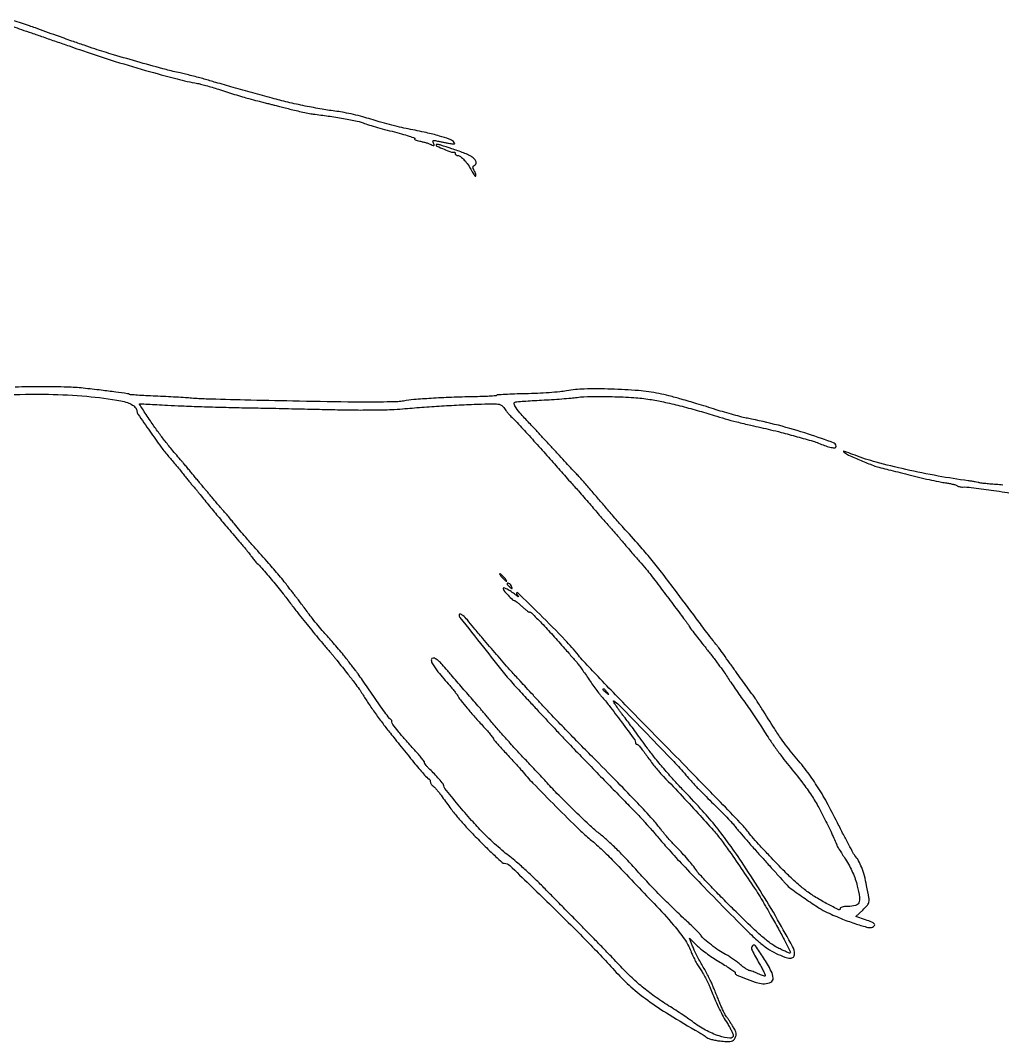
# Model space of a CAD drawing. Extents: x 3889 to 5842, y 228 to 1992.
# Drawn here: x 4537 to 5049, y 333 to 865 of the extents above; entities that cross this region are included whole.
import ezdxf

# ---------------------------------------------------------------- set-up
doc = ezdxf.new("R2010")
doc.units = 0

msp = doc.modelspace()

# ---------------------------------------------------------------- linework, layer by layer
for points in [[(4533.171875, 862.373995, 0.002336), (4537.754381, 860.737566, 0.001574), (4543, 858.91045, -0.000188), (4549.006132, 856.837083, -0.000124), (4555.9125, 854.448124, -0.000125), (4562.629277, 852.121007, -0.000241), (4568, 850.255847, 0.00782), (4584.459907, 844.817739, 0.006161), (4602.441884, 839.429503, 0.00595), (4618.902759, 834.92854, 0.021636), (4629.5, 832.650486, -0.021458), (4631.150456, 832.296309, -0.00464), (4633.96875, 831.535778, -0.004833), (4637.217186, 830.592799, -0.004603), (4640.5, 829.572287, 0.000671), (4648.849764, 826.904443, 0.004548), (4652.993108, 825.628102, 0.006993), (4656.404385, 824.662881, 0.002971), (4661, 823.460921, 0.000305), (4663.59871, 822.799406, 0.000372), (4666.03125, 822.183699, 0.000311), (4668.077982, 821.668623, 0.002636), (4669, 821.44236, -0.00245), (4669.963044, 821.206409, -0.000213), (4672.409375, 820.593212, -0.00028), (4675.326669, 819.858904, -0.000218), (4678.5, 819.056789, 0.006119), (4681.892819, 818.241672, 0.005296), (4685.471875, 817.467778, 0.005335), (4688.729919, 816.835485, 0.015467), (4691, 816.492197, -0.007781), (4698.692468, 815.449579, -0.006941), (4706.64862, 814.131634, -0.004222), (4713.802865, 812.781793, -0.074253), (4716.018225, 811.990246, 0.049304), (4717.287793, 811.464121, 0.003081), (4721.185104, 810.308842, 0.004528), (4725.85737, 809.000853, 0.003343), (4731.050516, 807.634826, -0.005687), (4736.023462, 806.301769, -0.010904), (4739.975376, 805.100545, -0.008528), (4742.88166, 804.092227, -0.700382), (4742.880927, 803.755099, 0.440048), (4742.771625, 803.492962, 0.173917), (4743.080647, 803.179608, 0.04809), (4744.052401, 802.822838, 0.017015), (4745.5, 802.496498, -0.013151), (4747.170893, 802.133362, -0.011776), (4748.883604, 801.670667, -0.011899), (4750.401751, 801.182349, -0.035716), (4751.40163, 800.752041, 0.015471), (4752.440723, 800.254114, 0.243694), (4752.820638, 800.277754, 0.337082), (4752.94157, 800.580227, 0.024132), (4752.640326, 801.494911, -0.04459), (4752.391581, 802.368872, -0.287868), (4752.551042, 802.777075, -0.197851), (4753.060467, 802.905605, -0.02304), (4754.238696, 802.67952, 0.00773), (4755.379467, 802.424191, 0.002779), (4757.010742, 802.094919, 0.002756), (4758.802797, 801.753794, 0.003265), (4760.5, 801.451856, 0.005549), (4762.856964, 801.075279, 0.113659), (4763.570486, 801.131773, 0.51159), (4763.676817, 801.452975, 0.042151), (4763, 802.239895, 0.109487), (4760.814724, 803.604236, 0.016115), (4755.814995, 805.193596, 0.014605), (4748.86866, 806.940321, 0.00626), (4739.5, 808.884597, -0.009507), (4734.986415, 809.851915, -0.005699), (4729.661862, 811.163558, -0.005705), (4724.391464, 812.590097, -0.009882), (4720.051019, 813.911422, 0.013199), (4715.823696, 815.167732, 0.008787), (4710.919516, 816.393392, 0.008849), (4706.115823, 817.415426, 0.017078), (4702.233834, 818.033075, -0.011709), (4694.560003, 819.169697, -0.007495), (4685.703164, 820.831327, -0.007395), (4676.68523, 822.802823, -0.009645), (4668.5, 824.886859, -0.000761), (4658.379951, 827.689024, -0.000733), (4648.140565, 830.557213, -0.000742), (4639.065524, 833.128145, -0.002348), (4633, 834.887047, 0.006006), (4630.075336, 835.712, 0.003802), (4626.646875, 836.606842, 0.003817), (4623.26514, 837.434658, 0.007032), (4620.5, 838.048271, -0.014998), (4613.16018, 839.800189, -0.002694), (4599.60691, 843.546583, -0.003068), (4585.766625, 847.544564, -0.008275), (4576.000871, 850.607203, -0.002642), (4570.412842, 852.494616, -0.001783), (4564.056715, 854.704324, -0.001329), (4556.022487, 857.553593, -0.000527), (4545, 861.508731, 0.005699), (4541.874029, 862.594041, 0.002597), (4537.765625, 863.944491, 0.002571), (4533.420902, 865.323026, 0.003534)], [(4528.119674, 670.210327, -0.014462), (4551.778734, 670.505611, -0.017496), (4571.797168, 669.475148, -0.024099), (4589.639794, 667.058791, -0.035353), (4593.013028, 666.184972, -0.060436), (4595.635234, 664.934837, -0.080054), (4597.336742, 663.426268, -0.161892), (4597.968197, 661.772108, 0.140708), (4598.505291, 660.168812, 0.001767), (4604.703885, 651.230833, 0.005407), (4610.634564, 642.935913, 0.021915), (4614.517489, 638.08827, -0.004134), (4616.340933, 635.970693, -0.002346), (4618.514743, 633.379054, -0.002342), (4620.680616, 630.74715, -0.003861), (4622.48358, 628.5, 0.001775), (4624.036307, 626.548111, 0.002509), (4625.433843, 624.821875, 0.001438), (4626.62436, 623.374856, 0.035428), (4626.982182, 623, -0.031604), (4627.321801, 622.649613, -0.002282), (4628.193689, 621.61875, -0.003192), (4629.220832, 620.377003, -0.002408), (4630.334121, 619, 0.002471), (4635.204384, 612.977624, 0.002473), (4640.132331, 607.005671, 0.002235), (4645.551857, 600.562553, 0.001412), (4651.929525, 593.091639, -0.003763), (4653.737164, 590.953864, -0.003805), (4655.505724, 588.796915, -0.003708), (4657.017128, 586.896044, -0.015441), (4657.883634, 585.716198, 0.011032), (4658.548207, 584.794382, 0.009569), (4659.284324, 583.857258, 0.00967), (4659.983656, 583.034219, 0.027657), (4660.511036, 582.5, -0.031308), (4663.06076, 579.879232, -0.003258), (4668.613619, 573.320623, -0.004389), (4674.189333, 566.527006, -0.011337), (4678.05711, 561.5, 0.010075), (4681.81499, 556.590239, 0.002363), (4688.309053, 548.529207, 0.002222), (4694.851246, 540.559146, 0.012389), (4698.483097, 536.389251, -0.010493), (4699.040148, 535.754549, -0.002152), (4699.995206, 534.609191, -0.002264), (4701.093398, 533.268274, -0.002127), (4702.20271, 531.889251, -0.001215), (4708.018421, 524.559762, -0.004741), (4711.56035, 519.985027, -0.00753), (4713.920346, 516.777246, -0.017894), (4715.551822, 514.305717, 0.010531), (4718.638094, 509.477169, 0.007064), (4722.358678, 504.084233, 0.006955), (4726.32599, 498.665209, 0.008667), (4730.16761, 493.747844, -0.000303), (4732.601404, 490.737702, -0.000135), (4735.807718, 486.764992, -0.000133), (4739.200254, 482.55694, -0.00018), (4742.26548, 478.75, 0.005493), (4745.025018, 475.39631, 0.008523), (4747.48638, 472.570312, 0.003642), (4749.628092, 470.228859, 0.208609), (4750.152756, 470, -0.167261), (4750.475975, 469.888764, -0.09508), (4750.751122, 469.573971, -0.075901), (4750.937134, 469.104439, -0.056481), (4751, 468.54969, 0.082048), (4751.10144, 467.935673, 0.055181), (4751.403371, 467.2905, 0.054162), (4751.847919, 466.713164, 0.069875), (4752.373177, 466.29969, -0.068816), (4753.076789, 465.748218, -0.012864), (4754.188049, 464.53822, -0.013554), (4755.421058, 463.04444, -0.012024), (4756.623177, 461.426164, 0.006516), (4761.232746, 455.075888, 0.013138), (4765.060354, 450.216657, 0.013263), (4769.114401, 445.594311, 0.006777), (4774.432269, 440, 0.003686), (4780.421209, 433.958111, 0.008916), (4784.958242, 429.60602, 0.005572), (4788.498929, 426.401371, 0.183126), (4789.558064, 426, -0.194213), (4792.398414, 424.853489, -0.001153), (4813.07008, 404.824602, -0.005326), (4832.755274, 385.250645, -0.010307), (4848, 369.113411, 0.027415), (4855.637163, 361.563875, 0.024339), (4864.35322, 354.570965, 0.01904), (4875.526819, 347.099357, 0.008123), (4891, 337.927527, -0.009584), (4892.079714, 337.283248, -0.006944), (4893.257986, 336.526261, -0.007018), (4894.357247, 335.775864, -0.015181), (4895.176122, 335.161871, 0.088832), (4896.194925, 334.609872, 0.019577), (4898.113404, 334.057814, 0.019773), (4900.413444, 333.587982, 0.017884), (4902.821676, 333.282453, 0.009631), (4906.329384, 333.032391, 0.069215), (4908.015787, 333.178292, 0.13622), (4909.072815, 333.749293, 0.078496), (4909.95226, 334.910796, 0.065012), (4910.439124, 336.198182, 0.102902), (4910.470424, 337.373176, 0.071612), (4910.012467, 338.748515, 0.018794), (4908.891791, 340.790214, 0.005731), (4907.951365, 342.320523, 0.005492), (4906.962922, 343.850875, 0.005448), (4906.061444, 345.181763, 0.019645), (4905.44515, 346, -0.048078), (4904.838456, 346.908575, -0.009208), (4903.93171, 348.675, -0.009736), (4902.948026, 350.784351, -0.008827), (4902.013256, 353, 0.000206), (4901.049846, 355.398166, 0.000151), (4899.978559, 358.059375, 0.000152), (4898.962339, 360.57938, 0.000338), (4898.18564, 362.5, 0.016919), (4897.317961, 364.449229, 0.006574), (4895.991758, 367.0875, 0.006499), (4894.479372, 369.909769, 0.008008), (4892.993043, 372.5, -0.009297), (4891.50789, 375.103715, -0.00739), (4889.999012, 377.966982, -0.00748), (4888.679088, 380.66315, -0.018543), (4887.816389, 382.685471), (4886.211586, 386.870941), (4890.355793, 382.838531, 0.026194), (4892.483167, 380.975122, 0.010647), (4895.559202, 378.657595, 0.010501), (4898.979137, 376.300841, 0.013166), (4902.25, 374.268093, -0.006546), (4905.220528, 372.476065, -0.010239), (4907.723437, 370.849123, -0.004725), (4909.783035, 369.42089, -0.243399), (4910, 369.001596, 0.298556), (4910.843644, 367.714662, 0.011779), (4916.317647, 365.485555, 0.019001), (4921.858279, 363.617675, 0.081363), (4925.30594, 363.185186, 0.110478), (4928.627787, 364.060479, 0.291668), (4929.808034, 366.095767, 0.114045), (4928.785024, 369.803762, 0.015797), (4924.734702, 376.75, 0.016268), (4920.564122, 382.951724, 0.507611), (4918.97867, 382.962516, 0.284777), (4918.785972, 380.654574, 0.014641), (4922.541789, 373.793386, -0.008773), (4923.864888, 371.44225, -0.014022), (4924.902336, 369.384576, -0.00781), (4925.678766, 367.661361, -0.307449), (4925.604119, 367.270786, -0.252921), (4925.251007, 367.165433, -0.022499), (4924.320811, 367.403442, -0.025068), (4923.175719, 367.815747, -0.016752), (4921.908692, 368.395664, 0.013156), (4920.591921, 369.009841, 0.014797), (4919.294795, 369.528726, 0.014153), (4918.170939, 369.904449, 0.073716), (4917.526361, 370, -0.130857), (4916.863061, 370.176619, -0.015365), (4915.548179, 370.98495, -0.017567), (4914.020251, 372.068978, -0.013539), (4912.429999, 373.353021, 0.014529), (4910.669705, 374.768614, 0.01043), (4908.626312, 376.250262, 0.010547), (4906.62033, 377.5801, 0.022251), (4905, 378.507469, -0.028208), (4901.483475, 380.576059, -0.017256), (4897.572663, 383.383658, -0.016724), (4894.072693, 386.275816, -0.054286), (4892.048773, 388.5, 0.033131), (4891.133813, 389.594998, 0.005727), (4889.245186, 391.528125, 0.006208), (4886.970725, 393.74764, 0.005518), (4884.551624, 396, -0.008249), (4878.447449, 401.745986, -0.00549), (4871.633897, 408.522313, -0.005327), (4864.676458, 415.747789, -0.005931), (4858.122404, 422.868487, 0.006765), (4852.611938, 428.83537, 0.009778), (4847.569451, 433.945481, 0.011014), (4842.894189, 438.305104, 0.015227), (4838.5, 441.991269, -0.022524), (4833.853923, 446.005656, -0.003932), (4825.505054, 454.028572, -0.004528), (4817.062899, 462.420425, -0.011652), (4811.161746, 468.678823, 0.002889), (4809.092284, 470.952097, 0.001387), (4806.411964, 473.846279, 0.001375), (4803.598356, 476.850926, 0.001965), (4801.084292, 479.5, -0.00421), (4795.915766, 484.995287, -0.003991), (4790.746864, 490.674814, -0.004109), (4785.848733, 496.23515, -0.005487), (4781.5, 501.367097, 0.000653), (4779.894182, 503.299699, 0.000783), (4778.377208, 505.114744, 0.000671), (4777.094287, 506.640707, 0.005195), (4776.48624, 507.346958, -0.001626), (4773.686063, 510.552816, -0.000218), (4767.820643, 517.318203, -0.000146), (4761.790143, 524.284236, -0.0032), (4760.042859, 526.33009, 0.008036), (4757.182435, 529.614437, 0.028966), (4755.210046, 531.566781, 0.046607), (4753.705735, 532.66182, 0.134829), (4752.474425, 533, 0.412453), (4751.514616, 532.045947, 0.137481), (4752.094118, 529.929291, 0.037449), (4754.979697, 525.847304, 0.00649), (4761.096323, 518.632216, -0.006117), (4762.53942, 516.932532, -0.00663), (4763.901682, 515.242568, -0.006278), (4765.0311, 513.764964, -0.031784), (4765.596323, 512.895674, 0.039599), (4767.041905, 510.746598, 0.006518), (4770.206877, 506.867223, 0.006845), (4774.194062, 502.238297, 0.00498), (4778.749618, 497.195741, -0.005446), (4780.761464, 494.964642, -0.008258), (4782.457273, 492.977111, -0.003892), (4783.84819, 491.264331, -0.170038), (4783.999618, 490.832723, 0.175829), (4784.156611, 490.400858, 0.003519), (4785.68895, 488.595605, 0.007908), (4787.546296, 486.506177, 0.005174), (4789.75, 484.15403, -0.003802), (4792.181982, 481.572461, -0.003144), (4794.734893, 478.785959, -0.003174), (4797.04421, 476.200495, -0.008504), (4798.64538, 474.321308, 0.020615), (4804.461351, 467.821131, 0.003247), (4816.502407, 455.591247, 0.002938), (4828.734826, 443.4706, 0.025849), (4834.444537, 438.429906, -0.014863), (4836.840491, 436.406558, -0.00566), (4840.06196, 433.451285, -0.0056), (4843.491906, 430.15949, -0.00683), (4846.624287, 427, -0.001837), (4867.745255, 404.944429, -0.012469), (4877.869896, 393.747369, -0.025495), (4883.584971, 386.371803, -0.061358), (4886.804285, 380.272961, 0.018825), (4887.744409, 378.054106, 0.0111), (4889.024226, 375.474938, 0.011097), (4890.418972, 372.951971, 0.018619), (4891.714407, 370.905927, -0.018176), (4893.035518, 368.823413, -0.009894), (4894.512073, 366.178616, -0.009846), (4895.909032, 363.426498, -0.015387), (4896.990433, 361, 0.003951), (4899.784075, 354.325011, 0.011268), (4901.868937, 349.74052, 0.014955), (4903.784225, 346.05486, 0.014005), (4905.956718, 342.407197, -0.011319), (4907.122083, 340.474208, -0.014333), (4908.106036, 338.634959, -0.012381), (4908.84033, 337.066321, -0.103631), (4909, 336.304219, -0.444961), (4907.260752, 334.736787, -0.054688), (4901.624744, 335.956298, -0.04301), (4894.455206, 339.058153, -0.039348), (4887.692079, 343.421292, 0.012733), (4885.8372, 344.762774, 0.002989), (4882.663292, 346.909549, 0.003077), (4878.981715, 349.335129, 0.003021), (4875.247926, 351.730319, -0.013352), (4867.814045, 356.718815, -0.019393), (4861.556754, 361.540269, -0.018509), (4855.48226, 367.001739, -0.010753), (4848.583532, 373.975783, 0.001767), (4845.22937, 377.490719, 0.000868), (4840.937038, 381.941591, 0.000861), (4836.46256, 386.549333, 0.001254), (4832.5, 390.59552, -0.000185), (4828.202905, 394.964574, -0.000085), (4822.61875, 400.648385, -0.000085), (4816.751946, 406.623952, -0.000118), (4811.5, 411.977594, 0.006787), (4806.392306, 417.047127, 0.00611), (4800.96875, 422.159342, 0.006133), (4795.993393, 426.624169, 0.019184), (4792.5, 429.45342, -0.014099), (4789.303768, 431.988629, -0.007282), (4785.445198, 435.327603, -0.007232), (4781.574571, 438.87862, -0.010877), (4778.313439, 442.095563, -0.012474), (4772.55502, 448.332592, -0.006217), (4765.562807, 456.49823, -0.001695), (4758.509288, 465.004302, -0.173954), (4758, 466.423861, 0.170146), (4757.680551, 467.335431, 0.007884), (4755.562133, 469.9027, 0.013787), (4753.140109, 472.591546, 0.017432), (4750.75, 474.933042, -0.018335), (4749.695093, 475.970233, -0.023001), (4748.79994, 477.009147, -0.02206), (4748.142734, 477.92759, -0.138603), (4747.973201, 478.472684, 0.153), (4747.758493, 479.100085, 0.008013), (4746.457307, 480.813851, 0.012048), (4744.804669, 482.818191, 0.00842), (4742.850341, 485, -0.00588), (4737.910316, 490.458983, -0.011902), (4734.176745, 494.891889, -0.009033), (4731.445806, 498.42448, -0.161389), (4731, 499.769659, 0.072175), (4730.93738, 500.201205, 0.06317), (4730.753707, 500.618796, 0.06594), (4730.482166, 500.959971, 0.097424), (4730.161556, 501.166667, -0.138383), (4729.644226, 501.562744, -0.001904), (4727.255937, 504.780208, -0.005193), (4724.526573, 508.568336, -0.003373), (4721.447478, 513, 0.000607), (4718.372127, 517.478963, 0.000886), (4715.651803, 521.415625, 0.000424), (4713.328216, 524.759385, 0.015875), (4712.77692, 525.5, -0.003823), (4712.269632, 526.148272, -0.000326), (4710.982246, 527.821875, -0.000432), (4709.449576, 529.820607, -0.000334), (4707.783668, 532, 0.008373), (4705.772857, 534.544745, 0.004241), (4703.160635, 537.684417, 0.004211), (4700.408346, 540.880967, 0.006264), (4697.941205, 543.627803, -0.008484), (4695.410867, 546.470278, -0.004885), (4692.455712, 549.974272, -0.004879), (4689.555801, 553.552258, -0.008131), (4687.192996, 556.627803, 0.000733), (4685.177671, 559.332966, 0.000988), (4683.345233, 561.775042, 0.00067), (4681.800631, 563.819364, 0.010692), (4681.261649, 564.5, -0.007785), (4680.752024, 565.135933, -0.000802), (4679.575231, 566.657203, -0.000999), (4678.179643, 568.4748, -0.000798), (4676.68236, 570.439414, 0.008192), (4674.810951, 572.821031, 0.003395), (4672.206793, 575.981588, 0.003357), (4669.369479, 579.331887, 0.004324), (4666.715173, 582.370191, -0.000504), (4659.054271, 591.005355, -0.002409), (4654.709341, 595.960701, -0.004076), (4651.63743, 599.557234, -0.00486), (4648.801684, 603, 0.003388), (4647.203338, 604.952169, 0.002476), (4645.402877, 607.099314, 0.002501), (4643.676485, 609.116987, 0.005524), (4642.333973, 610.635962, -0.004803), (4641.03316, 612.103483, -0.002561), (4639.45123, 613.941999, -0.002549), (4637.854638, 615.836376, -0.003969), (4636.5, 617.486865, 0.001936), (4635.241415, 619.033098, 0.001803), (4633.940625, 620.606993, 0.001796), (4632.774321, 621.997664, 0.006107), (4632, 622.891852, -0.00602), (4631.192802, 623.823678, -0.001431), (4629.871859, 625.395293, -0.001472), (4628.36461, 627.209856, -0.001453), (4626.861647, 629.040949, 0.001312), (4625.332146, 630.905447, 0.001196), (4623.745202, 632.820295, 0.001196), (4622.318766, 634.524802, 0.003887), (4621.361647, 635.645161, -0.004297), (4616.140486, 641.766955, -0.009034), (4612.212966, 646.62872, -0.010082), (4608.744482, 651.274915, -0.00699), (4605.00477, 656.658485, -0.002108), (4602.752744, 660.029722, -0.00352), (4600.889742, 662.887723, -0.000499), (4599.266928, 665.421549, -0.420133), (4599.296841, 665.551147, -0.150328), (4599.474522, 665.596526, -0.000145), (4603.699697, 665.390762, -0.00143), (4608.426054, 665.145666, -0.000875), (4614, 664.830844, 0.004685), (4621.30328, 664.474145, 0.001673), (4631.73125, 664.097663, 0.00166), (4643.174145, 663.760888, 0.001961), (4654, 663.52071, -0.000477), (4665.434755, 663.300957, -0.000302), (4678.765625, 663.023964, -0.000304), (4691.859249, 662.736025, -0.000561), (4702.5, 662.483619, 0.004844), (4712.154312, 662.337336, 0.004576), (4721.994306, 662.373629, 0.004596), (4730.731938, 662.566176, 0.01504), (4736.5, 662.920218, -0.004005), (4746.545788, 663.759692, -0.0037), (4756.872512, 664.462601, -0.003663), (4767.318186, 665.019227, -0.003716), (4777.721087, 665.419736, -0.004038), (4784.342991, 665.571894, -0.051041), (4786.826284, 665.355064, -0.128977), (4788.311116, 664.645803, -0.072274), (4789.645408, 663.137736, 0.015551), (4790.420593, 662.031301, 0.011504), (4791.342969, 660.855619, 0.011652), (4792.266461, 659.784578, 0.025491), (4793.032564, 659.019136, -0.022301), (4795.452238, 656.632181, -0.00172), (4801.632999, 649.919553, -0.002526), (4808.476753, 642.35902, -0.002814), (4815, 634.996005, 0.001007), (4817.822957, 631.78634, 0.000763), (4820.932978, 628.275433, 0.000771), (4823.862595, 624.98856, 0.001796), (4826.069711, 622.537749, -0.003252), (4828.245789, 620.107209, -0.001473), (4831.065936, 616.896745, -0.001458), (4834.021617, 613.491943, -0.001996), (4836.661096, 610.408615, 0.00163), (4839.106478, 607.547783, 0.001839), (4841.474559, 604.815985, 0.001679), (4843.505003, 602.506711, 0.010031), (4844.591385, 601.327991, -0.01012), (4845.610415, 600.221953, -0.002405), (4847.261219, 598.337598, -0.002472), (4849.13718, 596.153616, -0.002439), (4851, 593.941332, 0.00201), (4853.04892, 591.503789, 0.001207), (4855.5, 588.625602, 0.001208), (4857.951868, 585.774502, 0.002108), (4860, 583.424582, -0.003513), (4863.578082, 579.295911, -0.009848), (4866.006055, 576.338213, -0.005997), (4868.882793, 572.598227, -0.000669), (4875.324935, 563.987823, 0.000626), (4878.425845, 559.842495, 0.000821), (4881.269908, 556.063378, 0.0006), (4883.662998, 552.902237, 0.00776), (4884.574935, 551.738569, -0.01107), (4885.120745, 551.03252, -0.014871), (4885.581387, 550.368094, -0.011942), (4885.931178, 549.80087, -0.132951), (4886, 549.54662, 0.164363), (4886.102735, 549.242537, 0.000599), (4888.424376, 546.206398, 0.003051), (4891.089259, 542.7736, 0.0019), (4894.253196, 538.780209, -0.004659), (4897.667444, 534.421691, -0.004272), (4901.101325, 529.873039, -0.004271), (4904.096301, 525.761538, -0.013973), (4905.976383, 522.972159, 0.007096), (4907.692905, 520.3483, 0.003075), (4910.047345, 516.904322, 0.003042), (4912.596459, 513.271776, 0.004036), (4914.962222, 510, -0.006952), (4917.426369, 506.549962, -0.004067), (4920.286376, 502.353125, -0.004066), (4923.080475, 498.106164, -0.006891), (4925.341346, 494.5, 0.013199), (4927.751997, 490.76058, 0.006235), (4931.048103, 486.059375, 0.006174), (4934.622425, 481.221368, 0.008671), (4937.939319, 477, -0.006602), (4945.09898, 467.965187, -0.018647), (4949.7746, 461.41069, -0.021348), (4953.590795, 455.039214, -0.0112), (4957.812801, 446.820629, -0.002073), (4959.801018, 442.683742, -0.00323), (4961.47626, 439.101224, -0.00095), (4962.904314, 435.979562, -0.107194), (4963, 435.53837, 0.134443), (4963.113638, 435.123384, 0.002386), (4964.312824, 433.11984, 0.005796), (4965.756413, 430.795147, 0.003811), (4967.469187, 428.151684, -0.019325), (4969.554593, 424.703218, -0.022157), (4971.267073, 421.254968, -0.022712), (4972.632136, 417.74822, -0.022569), (4973.676729, 414.124741, -0.020919), (4974.821561, 408.288894, -0.144746), (4974.431605, 405.431072, -0.229411), (4972.661604, 403.950273, -0.059787), (4968.878938, 403.470275, 0.019778), (4967.065344, 403.386176, 0.046582), (4965.73367, 403.145246, 0.074864), (4964.921358, 402.780994, 0.307171), (4964.720108, 402.30995, -0.617351), (4964.029078, 401.777046, -0.009506), (4958.295243, 404.677064, -0.015913), (4952.087915, 408.22363, -0.022036), (4946.779105, 411.816548, -0.015262), (4944.352191, 413.737539, -0.007554), (4941.385605, 416.314281, -0.007489), (4938.386687, 419.081698, -0.010873), (4935.831465, 421.619593, -0.001156), (4927.912114, 429.87305, -0.004396), (4923.024271, 435.081661, -0.006945), (4919.610178, 438.889313, -0.011626), (4916.860565, 442.19506, 0.022042), (4912.674581, 447.019689, 0.002279), (4902.270816, 457.894266, 0.001808), (4886.035875, 474.588569, 0.000385), (4857.672222, 503.5, -0.001804), (4847.602373, 513.822753, -0.002363), (4838.480223, 523.33125, -0.001734), (4830.901932, 531.361175, -0.022224), (4828.211858, 534.5, 0.026073), (4821.339339, 542.39522, 0.005024), (4808.02518, 555.896035, 0.006313), (4796.574379, 566.992539, 0.911146), (4796.01373, 566.5, -0.001757), (4796.984808, 565.152307, -0.375345), (4796.970392, 565.004575, -0.363933), (4796.819566, 564.995922, -0.001726), (4795.482767, 566, 0.017955), (4793.157206, 567.631453, 0.027845), (4791.030292, 568.849725, 0.031633), (4789.408614, 569.537751, 0.517058), (4789, 569.248256, 0.176904), (4789.382741, 568.200336, 0.011663), (4791.547335, 565.75067, 0.011098), (4793.82904, 563.393897, 0.195657), (4794.790469, 562.995373, -0.152709), (4795.212476, 562.860379, -0.010591), (4796.230332, 562.112214, -0.014281), (4797.41991, 561.143146, -0.010221), (4798.695766, 559.995373, 0.012009), (4799.980285, 558.848086, 0.016313), (4801.196386, 557.879891, 0.013216), (4802.239993, 557.145302, 0.147788), (4802.720843, 557, -0.201014), (4803.78981, 556.55215, -0.002539), (4809.032974, 551.169125, -0.007276), (4814.834676, 544.973893, -0.005576), (4821, 538.041573, 0.000421), (4823.180481, 535.538332, 0.000547), (4825.182395, 533.249056, 0.000407), (4826.864174, 531.333262, 0.004994), (4827.514535, 530.608352, -0.028742), (4828.130637, 529.852313, -0.002282), (4829.636244, 527.751065, -0.003088), (4831.406567, 525.223471, -0.002362), (4833.312711, 522.437825, 0.004855), (4835.306314, 519.55531, 0.004967), (4837.340613, 516.734053, 0.004824), (4839.154355, 514.319768, 0.020671), (4840.307262, 512.937825, -0.020758), (4844.215767, 508.251194, -0.004306), (4850.666101, 499.677375, -0.001104), (4857.580781, 490.27632, -0.159319), (4858, 488.994052, 0.0847), (4858.06477, 488.614444, 0.093372), (4858.251188, 488.292003, 0.100445), (4858.528933, 488.076365, 0.115499), (4858.855109, 488, -0.213343), (4859.350892, 487.778369, -0.00784), (4860.730656, 486.187172, -0.013071), (4862.318306, 484.193594, -0.008671), (4864.039159, 481.828671, 0.007845), (4865.921252, 479.233156, 0.006566), (4867.997096, 476.537474, 0.006635), (4869.960166, 474.122882, 0.018006), (4871.43405, 472.482207, -0.003502), (4881.228979, 462.195251, -0.003737), (4890.666758, 451.991572, -0.003406), (4898.644547, 443.115271, -0.019756), (4902.632439, 438.242071, -0.009764), (4906.937012, 432.298197, -0.002211), (4914.000505, 422.036095, -0.001652), (4921.030975, 411.651086, -0.019449), (4923.592703, 407.5, 0.001835), (4924.249175, 406.347286, 0.00032), (4925.496929, 404.178125, 0.000347), (4926.964199, 401.635202, 0.000311), (4928.489347, 399, -0.005039), (4932.562848, 391.805611, -0.007762), (4935.925969, 385.49428, -0.002407), (4938.723114, 379.977586, -0.323043), (4938.60959, 379.276257, -0.295364), (4938.268336, 379.203164, -0.006113), (4936.571634, 379.872247, -0.012236), (4934.557235, 380.753323, -0.007673), (4932.243693, 381.876984, -0.043023), (4928.492866, 384.194587, -0.018593), (4923.910798, 387.87457, -0.012839), (4917.907343, 393.350789, -0.004239), (4909.367468, 401.69246, -0.002905), (4902.708931, 408.38503, -0.003788), (4896.697746, 414.59091, -0.002828), (4891.733352, 419.853674, -0.034647), (4889.993042, 422, 0.013105), (4887.793506, 424.964997, 0.012068), (4885.382109, 427.895073, 0.00933), (4882.320196, 431.306952, 0.003754), (4878.015661, 435.858069, -0.007232), (4876.103639, 437.907992, -0.005705), (4874.0921, 440.179696, -0.005772), (4872.272096, 442.332697, -0.014211), (4871, 443.965646, 0.026045), (4867.006164, 448.849553, 0.004932), (4859.183121, 457.290619, 0.004538), (4848.759583, 468.118856, 0.002324), (4835.5, 481.520198, -0.002232), (4828.258647, 488.83628, -0.00181), (4820.55625, 496.745047, -0.001829), (4813.508003, 504.088314, -0.004746), (4808.5, 509.445184, 0.00017), (4804.5603, 513.737413, 0.00023), (4800.996875, 517.613479, 0.000153), (4798.002579, 520.865478, 0.002545), (4797, 521.942621, -0.008015), (4792.545242, 526.834923, -0.002043), (4785.486384, 534.90746, -0.002128), (4778.415884, 543.130743, -0.006413), (4773.690762, 548.820009, 0.009433), (4770.301286, 552.85131, 0.035068), (4767.950312, 555.189636, 0.108731), (4766.602325, 555.919027, 0.498618), (4766, 555.465198, 0.168275), (4766.435981, 554.206438, 0.000395), (4778.673382, 538.685089, 0.002395), (4789.746009, 524.801143, 0.016146), (4795.48618, 518.126965, 0.000662), (4798.658469, 514.679945, 0.000703), (4801.777342, 511.309475, 0.000358), (4806.285859, 506.457941, 0.000049), (4815.682404, 496.362968, 0.00318), (4820.464826, 491.291165, 0.000993), (4827.702699, 483.742559, 0.000992), (4835.820423, 475.343328, 0.001095), (4843.708116, 467.25, -0.000494), (4850.91969, 459.868196, -0.000831), (4856.957808, 453.654688, -0.000039), (4862.377332, 448.058291, -0.66236), (4862.352635, 448, 0.642481), (4862.32655, 447.942921, 0.002085), (4862.997457, 447.174358, 0.006134), (4863.815784, 446.26745, 0.003485), (4864.826923, 445.189304, -0.006381), (4866.053282, 443.866402, -0.003362), (4867.544143, 442.193955, -0.003344), (4869.047953, 440.460729, -0.005149), (4870.323352, 438.939304, 0.011787), (4875.508433, 432.918206, 0.005093), (4882.681495, 425.136033, 0.00391), (4892.211313, 415.163428, 0.0017), (4905.023985, 402.053139, 0.002734), (4916.217362, 390.801141, 0.015741), (4922.35803, 385.068326, 0.02958), (4926.853666, 381.576073, 0.039998), (4931.314425, 379.014056, 0.018797), (4935.883528, 377.061775, 0.081993), (4938.754689, 376.472016, 0.2044), (4940.336961, 377.075322, 0.203563), (4941, 378.636421, 0.126575), (4939.967071, 382.65137, 0.004561), (4932.128567, 396.575019, 0.00879), (4922.981781, 411.853473, 0.008734), (4913.284624, 426.833893, 0.00907), (4906.007767, 437.243322, 0.014164), (4899.333267, 445.904624, 0.013556), (4891.967757, 454.4393, 0.007447), (4882.519751, 464.5, -0.009653), (4877.887956, 469.47598, -0.006407), (4872.759548, 475.353125, -0.00645), (4867.924823, 481.190094, -0.012487), (4864.238748, 486, 0.000751), (4861.144644, 490.239963, 0.000852), (4858.164138, 494.296875, 0.000774), (4855.619935, 497.736417, 0.00472), (4854.285202, 499.5, -0.000657), (4851.968368, 502.510087, -0.004011), (4850.786039, 504.076231, -0.00485), (4849.721713, 505.53928, -0.001237), (4848.026255, 507.930564, -0.011515), (4847.170849, 509.204694, -0.032123), (4846.651052, 510.147204, -0.124), (4846.56873, 510.568365, -0.569465), (4846.742433, 510.659185, -0.061075), (4849.349424, 508.570034, -0.00077), (4864.188509, 493.318307, -0.002069), (4877.933381, 479.029811, -0.015324), (4884.24, 472, 0.011075), (4886.963444, 468.911855, 0.004775), (4890.722415, 464.9125, 0.004722), (4894.806031, 460.729841, 0.006231), (4898.61065, 457, -0.005319), (4902.197223, 453.496733, -0.005712), (4905.623129, 449.999437, -0.005427), (4908.4969, 446.931974, -0.026833), (4910, 445.104465, 0.017713), (4911.569725, 443.123418, 0.002463), (4914.987303, 439.150682, 0.002817), (4919.085035, 434.487815, 0.002386), (4923.467414, 429.604465, -0.000319), (4927.812147, 424.803134, -0.000412), (4931.794306, 420.389519, -0.000311), (4935.127205, 416.684745, -0.003659), (4936.413231, 415.232195, 0.05692), (4939.143208, 412.740827, 0.005534), (4946.462253, 407.571329, 0.006618), (4953.859938, 402.61126, 0.037893), (4958, 400.340608, 0.011427), (4966.0004, 396.929237, 0.016533), (4973.226413, 394.31494, 0.013426), (4979.205623, 392.548726, 0.15799), (4981.597099, 392.675634, 0.131239), (4982.685203, 393.464653, 0.375667), (4982.65394, 394.325656, 0.107395), (4981.224979, 395.307086, 0.016794), (4977.997695, 396.500766), (4972.99539, 398.162265), (4976.497695, 401.563466, 0.020646), (4978.990828, 404.193112, 0.140251), (4979.743785, 405.797541, 0.082842), (4979.73286, 407.897163, 0.004634), (4978.561397, 414.342963, 0.018125), (4977.38434, 419.478823, 0.027947), (4975.962588, 423.806476, 0.032674), (4974.306148, 427.337578, 0.053487), (4972.412692, 430.041965, -0.055202), (4971.603525, 431.206135, -0.002299), (4969.207174, 435.671776, -0.003956), (4966.429189, 441.007777, -0.002798), (4963.390602, 447.041965, 0.010494), (4957.803248, 457.725059, 0.017663), (4952.61761, 466.411535, 0.018872), (4947.090861, 474.297962, 0.014448), (4940.486741, 482.5, -0.011281), (4937.046642, 486.717498, -0.014564), (4934.0924, 490.747796, -0.00883), (4930.436887, 496.257894, -0.00165), (4923.946995, 506.5, 0.002366), (4922.21897, 509.218488, 0.003474), (4920.671916, 511.590625, 0.001662), (4919.336396, 513.593152, 0.063291), (4918.981061, 514, -0.054041), (4918.597357, 514.423318, -0.000538), (4916.199158, 517.73125, -0.001756), (4913.452812, 521.556196, -0.001137), (4910.300924, 526, 0.001475), (4907.057748, 530.565963, 0.001858), (4904.026971, 534.773202, 0.001477), (4901.461041, 538.28551, 0.014813), (4900.341742, 539.717283, -0.009518), (4898.433816, 542.105299, -0.002027), (4895.211761, 546.334775, -0.001046), (4889.806779, 553.52091, -0.000135), (4878.28395, 568.916565, 0.004129), (4871.520654, 577.804122, 0.008384), (4866.02886, 584.657907, 0.00778), (4860.054816, 591.638619, 0.003072), (4851.62946, 601.061797, -0.002926), (4849.691636, 603.227844, -0.001429), (4847.244279, 606.01185, -0.001417), (4844.715563, 608.92164, -0.002053), (4842.5, 611.507112, 0.001864), (4838.227103, 616.497235, 0.001514), (4833.610902, 621.815157, 0.00115), (4829.425545, 626.585179, 0.010612), (4827.564134, 628.608568, -0.004682), (4826.826385, 629.391669, -0.000187), (4824.168839, 632.268195, -0.000329), (4821.025334, 635.677782, -0.000233), (4817.5, 639.510158, 0.000841), (4813.664205, 643.669867, 0.000704), (4809.580524, 648.071013, 0.000711), (4805.836059, 652.083739, 0.001951), (4803.178381, 654.90159, -0.007214), (4798.362042, 660.117109, -0.031218), (4795.74948, 663.422992, -0.068113), (4794.703509, 665.480331, -0.420439), (4795.178967, 666.435977, -0.057302), (4796.13097, 666.627618, -0.002129), (4799.783822, 666.920142, -0.003839), (4804.114952, 667.214999, -0.002687), (4809, 667.483565, 0.003534), (4814.225746, 667.779746, 0.003258), (4819.590625, 668.156983, 0.003253), (4824.367025, 668.555401, 0.010796), (4827.5, 668.905602, -0.031018), (4834.706546, 669.41734, -0.008999), (4845.853573, 669.315665, -0.009339), (4857.211636, 668.795147, -0.023056), (4865.5, 667.87488, -0.014288), (4872.581359, 666.547795, -0.007906), (4881.148532, 664.54507, -0.007599), (4890.246179, 662.118538, -0.008301), (4899, 659.48289, 0.008169), (4904.73855, 657.753443, 0.007228), (4910.76891, 656.136822, 0.005497), (4918.194779, 654.347326, 0.00214), (4928.5, 652.029888, -0.010747), (4934.034195, 650.684882, -0.003286), (4942.341773, 648.417172, -0.002136), (4950.647598, 646.052875, -0.031554), (4953.5, 645.02883, 0.017336), (4956.605585, 643.813199, 0.025391), (4959.419148, 642.980761, 0.022018), (4961.693448, 642.536621, 0.300061), (4962.422576, 642.874725, 0.474893), (4961.669744, 645.050246, 0.008189), (4948.167624, 649.743768, 0.015887), (4932.564854, 654.338717, 0.015283), (4916.5, 657.999758, -0.013461), (4913.483471, 658.675645, -0.004692), (4909.178125, 659.805876, -0.004656), (4904.459925, 661.139263, -0.005415), (4900, 662.497242, 0.002567), (4889.923838, 665.628102, 0.0051), (4881.901874, 667.986427, 0.006366), (4875.428366, 669.729308, 0.012585), (4870.241375, 670.917008, 0.02977), (4859.550952, 672.427938, 0.013085), (4845.273981, 673.209881, 0.012705), (4831.295916, 673.253744, 0.040297), (4822, 672.294539, -0.02219), (4818.534194, 671.809665, -0.006118), (4813.048518, 671.356661, -0.006168), (4806.814907, 670.995821, -0.006412), (4800.654531, 670.794539, 0.003392), (4794.939056, 670.642351, 0.005457), (4790.070991, 670.426464, 0.001417), (4785.850074, 670.181093, 0.243734), (4785.472289, 669.955127, -0.241309), (4785.101018, 669.730741, -0.002184), (4781.762977, 669.51114, -0.006803), (4777.872277, 669.325342, -0.004267), (4773.317758, 669.208823, 0.004965), (4761.95354, 668.902215, 0.006121), (4751.365103, 668.381421, 0.006278), (4742.461896, 667.721884, 0.024564), (4737, 666.976578, -0.038663), (4734.085319, 666.662193, -0.003362), (4726.625, 666.487324, -0.004405), (4717.711521, 666.416876, -0.003408), (4708, 666.491866, -0.000972), (4679.223631, 666.966167, -0.001492), (4654.302755, 667.499747, -0.001132), (4634.03417, 668.040145, -0.014706), (4626.5, 668.480117, 0.006253), (4623.347059, 668.717776, 0.001812), (4618.477258, 669.005931, 0.001822), (4612.987571, 669.290742, 0.001945), (4607.614071, 669.528952, -0.002873), (4602.625627, 669.759377, -0.004419), (4598.311405, 670.02176, -0.001569), (4594.602733, 670.291927, -0.12), (4594.040554, 670.474936, 0.103816), (4593.06604, 670.827003, 0.001491), (4586.911851, 671.67425, 0.003781), (4579.399385, 672.627888, 0.001958), (4570, 673.711572, 0.021868), (4561.650612, 674.272994, 0.005771), (4548.266377, 674.431856, 0.006121), (4534.462659, 674.26738, 0.013742)], [(5049.588628, 623.168973, 0.005844), (5046.066413, 623.475107, -0.003251), (5042.793471, 623.742482, -0.004892), (5039.943808, 624.022064, -0.002085), (5037.516181, 624.294491, -0.105983), (5037.066413, 624.447091, 0.086478), (5036.650658, 624.606318, 0.004236), (5035.197634, 624.877863, 0.006764), (5033.456657, 625.163737, 0.004823), (5031.5, 625.438629, -0.012755), (5015.831108, 627.894009, -0.010011), (4998.980056, 631.32692, -0.010106), (4983.498363, 635.135319, -0.025752), (4972.5, 638.693704, 0.001645), (4968.119125, 640.348235, 0.026655), (4966.616053, 640.820648, 0.692057), (4966.485082, 640.633764, 0.086666), (4967, 640.105262, 0.051952), (4969.175548, 638.8547, 0.003618), (4975.65271, 636.034476, 0.004096), (4982.114884, 633.338598, 0.041997), (4984.877291, 632.474722, -0.006217), (4986.005377, 632.208706, -0.00026), (4990.009673, 631.209521, -0.00045), (4994.753653, 630.018606, -0.000319), (5000.070533, 628.675174, 0.003987), (5005.664229, 627.305371, 0.004051), (5011.249628, 626.032411, 0.003942), (5016.123976, 625.003178, 0.01662), (5019.070533, 624.50655, -0.011645), (5021.226092, 624.165258, -0.01445), (5023.212382, 623.743526, -0.012779), (5024.844698, 623.302874, -0.09732), (5025.546086, 622.934817, 0.07337), (5026.086066, 622.617849, 0.034282), (5026.858847, 622.365361, 0.033034), (5027.721233, 622.207355, 0.039551), (5028.546086, 622.17756, -0.042198), (5033.079127, 621.989833, -0.004497), (5043.539273, 620.571953, -0.006045), (5054.783824, 618.805576, -0.009197)]]:
    msp.add_lwpolyline(points, format="xyb")
for points in [[(4754, 800.491903, 0.300163), (4754.412415, 799.866814, 0.005462), (4758.266379, 798.267071, 0.007536), (4762.070413, 796.802768, 0.163853), (4763.25, 796.770249, -0.135105), (4763.535354, 796.778434, -0.140618), (4763.779688, 796.638761, -0.116903), (4763.94363, 796.364848, -0.076796), (4764, 796, 0.131618), (4764.102154, 795.618651, 0.100605), (4764.38942, 795.29375, 0.088108), (4764.819139, 795.075195, 0.073819), (4765.325686, 795, -0.170219), (4766.794286, 794.485113, -0.039643), (4768.728455, 792.669987, -0.036879), (4770.719593, 790.126407, -0.03056), (4772.456763, 787.15707, 0.017167), (4773.141567, 785.911173, 0.030632), (4773.799841, 784.94514, 0.034842), (4774.358707, 784.319454, 0.410322), (4774.654757, 784.321423, 0.224645), (4774.775637, 784.65944, 0.038178), (4774.653353, 785.351748, 0.035277), (4774.369582, 786.20328, 0.024805), (4773.937622, 787.116554, -0.023179), (4773.402795, 788.237878, -0.092348), (4773.241291, 788.979152, -0.177063), (4773.40342, 789.468153, -0.145618), (4773.856602, 789.785534, 0.189875), (4774.766301, 790.547162, 0.201113), (4774.88397, 791.70192, 0.118371), (4774.060778, 793.103576, 0.056079), (4772.437605, 794.448926, 0.040205), (4770.969608, 795.250275, 0.009283), (4768.37324, 796.350275, 0.009529), (4765.326164, 797.50807, 0.009184), (4762.199726, 798.563936, 0.000661), (4756.423132, 800.388921, 0.01844), (4754.898752, 800.807208, 0.11386), (4754.254081, 800.809908, 0.350433)], [(4788.5, 575, 0.012769), (4789.229731, 574.233916, 0.017642), (4789.92517, 573.5875, 0.014322), (4790.525997, 573.096686, 0.165568), (4790.809975, 573, 0.549874), (4790.889734, 573.12573, 0.034935), (4790.63142, 573.5875, 0.02599), (4790.159597, 574.232121, 0.012939), (4789.5, 575, 0.012769), (4788.770269, 575.766084, 0.017642), (4788.07483, 576.4125, 0.014322), (4787.474003, 576.903314, 0.165568), (4787.190025, 577, 0.549874), (4787.110266, 576.87427, 0.034935), (4787.36858, 576.4125, 0.02599), (4787.840403, 575.767879, 0.012939)], [(4791, 571.622445, 0.172995), (4791.07509, 571.411909, 0.015689), (4791.44735, 570.984529, 0.018888), (4791.939562, 570.492636, 0.013646), (4792.522892, 569.981001, 0.008807), (4793.382614, 569.292701, 0.27071), (4793.644403, 569.258808, 0.389672), (4793.735322, 569.458284, 0.012731), (4793.415903, 570.358556, 0.091143), (4792.856754, 571.274265, 0.089947), (4792.00624, 571.936277, 0.178047), (4791.321922, 572.025462, 0.350363)], [(4843.127555, 515.25, -0.001576), (4844.00764, 514.120493, -0.377591), (4844, 514, -0.377591), (4843.879507, 513.99236, -0.001576), (4842.75, 514.872445, -0.017685), (4841.693241, 515.76332, -0.065617), (4841.130484, 516.426111, -0.241985), (4841.09305, 516.806605, -0.307699), (4841.377555, 517, -0.184603), (4841.589861, 516.91885, -0.013803), (4842.047359, 516.485937, -0.017649), (4842.574319, 515.920402, -0.012436)]]:
    msp.add_lwpolyline(points, format="xyb", close=True)

doc.saveas('drawing.dxf')
